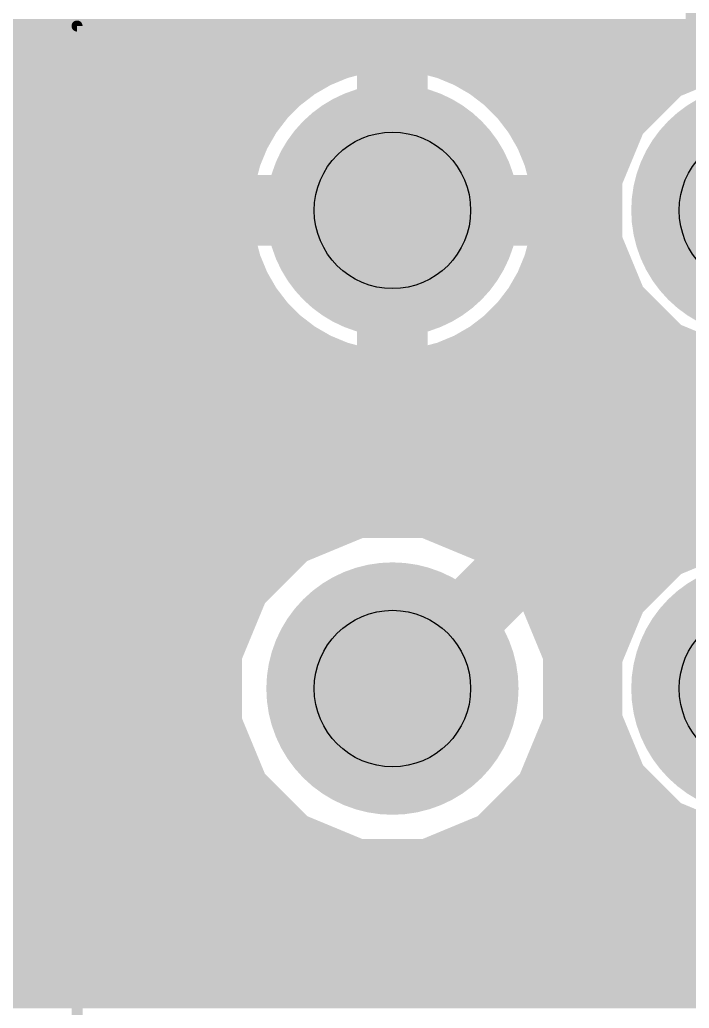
# Model space of a CAD drawing. Extents: x 0 to 10.8, y 0 to 6.1.
# Drawn here: x 0.9043 to 1.2077, y 0.4401 to 0.8877 of the extents above; entities that cross this region are included whole.
import ezdxf

# ---------------------------------------------------------------- set-up
doc = ezdxf.new("R2010")
doc.units = 0
for name, color, linetype in [('1', 22, 'CONTINUOUS'), ('116', 253, 'CONTINUOUS'), ('16', 175, 'CONTINUOUS'), ('17', 82, 'CONTINUOUS'), ('21', 253, 'CONTINUOUS'), ('29', 253, 'CONTINUOUS'), ('30', 253, 'CONTINUOUS'), ('44', 253, 'CONTINUOUS')]:
    doc.layers.add(name, color=color, linetype=linetype)

# ---------------------------------------------------------------- blocks, each defined once
blk = doc.blocks.new('ROUNDP')
at = {"const_width": 0.5}
blk.add_lwpolyline([(0, -0.25, 1), (0, 0.25, 1), (0, -0.25)], format="xyb", dxfattribs=at)

msp = doc.modelspace()

# ---------------------------------------------------------------- linework, layer by layer
at = {"layer": '1', "const_width": 0.016}
for points in [[(1.214, 0.916299), (1.214, 0.866043)], [(0.052358, 0.88), (1.214, 0.88)], [(1.059283, 0.871299), (1.050276, 0.868886)], [(1.065197, 0.872075), (1.059283, 0.871299)], [(1.065197, 0.809386), (1.065197, 0.872075)], [(1.081189, 0.872075), (1.081189, 0.809386)], [(1.087106, 0.871299), (1.081189, 0.872075)], [(1.096114, 0.868886), (1.087106, 0.871299)], [(1.041657, 0.865315), (1.033583, 0.860654)], [(1.050276, 0.868886), (1.041657, 0.865315)], [(1.104732, 0.865315), (1.096114, 0.868886)], [(1.112807, 0.860654), (1.104732, 0.865315)], [(1.214, 0.866043), (1.199378, 0.859988)], [(0.052358, 0.864), (1.039382, 0.864)], [(1.033583, 0.860654), (1.026181, 0.854976)], [(1.065197, 0.864), (1.081189, 0.864)], [(1.107012, 0.864), (1.209067, 0.864)], [(1.120209, 0.854976), (1.112807, 0.860654)], [(1.199378, 0.859988), (1.179929, 0.840539)], [(1.026181, 0.854976), (1.019587, 0.848382)], [(1.126803, 0.848382), (1.120209, 0.854976)], [(0.052354, 0.848), (1.019295, 0.848)], [(1.019587, 0.848382), (1.013909, 0.84098)], [(1.065197, 0.848), (1.081189, 0.848)], [(1.13248, 0.84098), (1.126803, 0.848382)], [(1.127098, 0.848), (1.18739, 0.848)], [(1.013909, 0.84098), (1.009248, 0.832906)], [(1.137142, 0.832906), (1.13248, 0.84098)], [(1.179929, 0.840539), (1.169402, 0.815122)], [(0.05235, 0.832), (1.008874, 0.832)], [(1.009248, 0.832906), (1.005677, 0.824287)], [(1.065197, 0.832), (1.081189, 0.832)], [(1.140713, 0.824287), (1.137142, 0.832906)], [(1.13752, 0.832), (1.176394, 0.832)], [(1.005677, 0.824287), (1.003264, 0.81528)], [(1.143126, 0.81528), (1.140713, 0.824287)], [(0.05235, 0.816), (1.003461, 0.816)], [(1.065197, 0.816), (1.081189, 0.816)], [(1.142933, 0.816), (1.169768, 0.816)], [(1.003264, 0.81528), (1.002484, 0.809362)], [(1.143902, 0.809362), (1.143126, 0.81528)], [(1.169402, 0.815122), (1.169402, 0.787614)], [(1.002484, 0.809362), (1.065177, 0.809362)], [(1.065177, 0.809362), (1.065177, 0.79337)], [(1.081189, 0.809386), (1.065197, 0.809386)], [(1.081213, 0.79337), (1.081213, 0.809362)], [(1.081213, 0.809362), (1.143902, 0.809362)], [(0.052346, 0.8), (1.065177, 0.8)], [(1.081213, 0.8), (1.169402, 0.8)], [(1.065177, 0.79337), (1.002484, 0.79337)], [(1.002484, 0.79337), (1.003264, 0.787457)], [(1.065197, 0.730657), (1.065197, 0.79335)], [(1.065197, 0.79335), (1.081189, 0.79335)], [(1.081189, 0.79335), (1.081189, 0.730657)], [(1.143902, 0.79337), (1.081213, 0.79337)], [(1.143126, 0.787457), (1.143902, 0.79337)], [(1.003264, 0.787457), (1.005677, 0.778449)], [(1.140713, 0.778449), (1.143126, 0.787457)], [(1.169402, 0.787614), (1.179929, 0.762197)], [(0.052343, 0.784), (1.004189, 0.784)], [(1.065197, 0.784), (1.081189, 0.784)], [(1.142197, 0.784), (1.170898, 0.784)], [(1.005677, 0.778449), (1.009248, 0.769831)], [(1.137142, 0.769831), (1.140713, 0.778449)], [(0.052343, 0.768), (1.010303, 0.768)], [(1.009248, 0.769831), (1.013909, 0.761756)], [(1.065197, 0.768), (1.081189, 0.768)], [(1.13248, 0.761756), (1.137142, 0.769831)], [(1.136083, 0.768), (1.177524, 0.768)], [(1.179929, 0.762197), (1.199378, 0.742748)], [(1.013909, 0.761756), (1.019587, 0.754354)], [(1.126803, 0.754354), (1.13248, 0.761756)], [(1.019587, 0.754354), (1.026181, 0.74776)], [(1.120209, 0.74776), (1.126803, 0.754354)], [(0.052339, 0.752), (1.021941, 0.752)], [(1.065197, 0.752), (1.081189, 0.752)], [(1.124449, 0.752), (1.190126, 0.752)], [(1.026181, 0.74776), (1.033583, 0.742083)], [(1.112807, 0.742083), (1.120209, 0.74776)], [(1.033583, 0.742083), (1.041657, 0.737421)], [(1.104732, 0.737421), (1.112807, 0.742083)], [(1.199378, 0.742748), (1.224795, 0.73222)], [(0.052335, 0.736), (1.045087, 0.736)], [(1.041657, 0.737421), (1.050276, 0.73385)], [(1.065197, 0.736), (1.081189, 0.736)], [(1.096114, 0.73385), (1.104732, 0.737421)], [(1.101299, 0.736), (1.215669, 0.736)], [(1.050276, 0.73385), (1.059283, 0.731437)], [(1.059283, 0.731437), (1.065197, 0.730657)], [(1.081189, 0.730657), (1.087106, 0.731437)], [(1.087106, 0.731437), (1.096114, 0.73385)], [(0.052331, 0.72), (1.309, 0.72)], [(0.052331, 0.704), (1.304307, 0.704)], [(0.052327, 0.688), (1.288307, 0.688)], [(0.052323, 0.672), (1.272307, 0.672)], [(1.058047, 0.66098), (1.030059, 0.64939)], [(1.088343, 0.66098), (1.058047, 0.66098)], [(1.116331, 0.64939), (1.088343, 0.66098)], [(0.052323, 0.656), (1.046024, 0.656)], [(1.10037, 0.656), (1.256307, 0.656)], [(1.224795, 0.65398), (1.199378, 0.643453)], [(1.030059, 0.64939), (1.008638, 0.627969)], [(1.137752, 0.627969), (1.116331, 0.64939)], [(1.199378, 0.643453), (1.179929, 0.624004)], [(0.052319, 0.64), (1.020669, 0.64)], [(1.12572, 0.64), (1.195925, 0.64)], [(1.008638, 0.627969), (0.997047, 0.59998)], [(1.149343, 0.59998), (1.137752, 0.627969)], [(0.052315, 0.624), (1.006996, 0.624)], [(1.139398, 0.624), (1.179929, 0.624)], [(1.179929, 0.624004), (1.169402, 0.598587)], [(0.052315, 0.608), (1.00037, 0.608)], [(1.146024, 0.608), (1.173303, 0.608)], [(0.997047, 0.59998), (0.997047, 0.569685)], [(1.149343, 0.569685), (1.149343, 0.59998)], [(1.169402, 0.598587), (1.169402, 0.571079)], [(0.052311, 0.592), (0.997047, 0.592)], [(1.149343, 0.592), (1.169402, 0.592)], [(0.052307, 0.576), (0.997047, 0.576)], [(1.149343, 0.576), (1.169402, 0.576)], [(0.997047, 0.569685), (1.008638, 0.541697)], [(1.137752, 0.541697), (1.149343, 0.569685)], [(1.169402, 0.571079), (1.179929, 0.545661)], [(0.052303, 0.56), (1.001055, 0.56)], [(1.145331, 0.56), (1.173988, 0.56)], [(0.052303, 0.544), (1.007681, 0.544)], [(1.138705, 0.544), (1.181591, 0.544)], [(1.179929, 0.545661), (1.199378, 0.526213)], [(1.008638, 0.541697), (1.030059, 0.520276)], [(1.116331, 0.520276), (1.137752, 0.541697)], [(0.052299, 0.528), (1.022335, 0.528)], [(1.124055, 0.528), (1.197591, 0.528)], [(1.199378, 0.526213), (1.224795, 0.515685)], [(1.030059, 0.520276), (1.058047, 0.508685)], [(1.088343, 0.508685), (1.116331, 0.520276)], [(0.052295, 0.512), (1.050039, 0.512)], [(1.096346, 0.512), (1.706878, 0.512)], [(1.058047, 0.508685), (1.088343, 0.508685)], [(0.052295, 0.496), (1.71352, 0.496)], [(0.052291, 0.48), (1.732685, 0.48)], [(0.052287, 0.464), (1.725965, 0.464)], [(0.052283, 0.448), (1.712039, 0.448)]]:
    msp.add_lwpolyline(points, dxfattribs=at)
at = {"layer": '1', "const_width": 0.008}
for points in [[(1.058763, 0.875265, 1), (1.059804, 0.867333)], [(1.060319, 0.867435, 1), (1.058248, 0.875163)], [(1.069197, 0.872075, 1), (1.061197, 0.872075)], [(1.065717, 0.868109, 1), (1.064677, 0.876041)], [(1.085189, 0.872075, 1), (1.077189, 0.872075)], [(1.081709, 0.876041, 1), (1.080669, 0.868109)], [(1.088141, 0.875163, 1), (1.086071, 0.867435)], [(1.086586, 0.867333, 1), (1.087626, 0.875265)], [(1.040126, 0.86901, 1), (1.043189, 0.86162)], [(1.043657, 0.861851, 1), (1.039658, 0.868779)], [(1.04924, 0.87275, 1), (1.051311, 0.865022)], [(1.051807, 0.86519, 1), (1.048744, 0.872581)], [(1.097645, 0.872581, 1), (1.094583, 0.86519)], [(1.095079, 0.865022, 1), (1.097149, 0.87275)], [(1.106732, 0.868779, 1), (1.102732, 0.861851)], [(1.103201, 0.86162, 1), (1.106263, 0.86901)], [(1.036017, 0.85748, 1), (1.031148, 0.863827)], [(1.039382, 0.86, 1), (1.039382, 0.868)], [(1.065197, 0.868, 1), (1.065197, 0.86)], [(1.081189, 0.86, 1), (1.081189, 0.868)], [(1.107012, 0.868, 1), (1.107012, 0.86)], [(1.115242, 0.863827, 1), (1.110373, 0.85748)], [(1.209067, 0.86, 1), (1.209067, 0.868)], [(1.21, 0.866043, 1), (1.218, 0.866043)], [(1.031583, 0.864118, 1), (1.035582, 0.857189)], [(1.110807, 0.857189, 1), (1.114807, 0.864118)], [(1.197848, 0.863684, 1), (1.200908, 0.856293)], [(1.202206, 0.85716, 1), (1.19655, 0.862817)], [(1.023747, 0.85815, 1), (1.028616, 0.851802)], [(1.02901, 0.852148, 1), (1.023353, 0.857805)], [(1.123037, 0.857805, 1), (1.11738, 0.852148)], [(1.117774, 0.851802, 1), (1.122643, 0.85815)], [(1.016758, 0.85121, 1), (1.022415, 0.845553)], [(1.02276, 0.845947, 1), (1.016413, 0.850816)], [(1.019295, 0.844, 1), (1.019295, 0.852)], [(1.065197, 0.852, 1), (1.065197, 0.844)], [(1.081189, 0.844, 1), (1.081189, 0.852)], [(1.129977, 0.850816, 1), (1.123629, 0.845947)], [(1.127098, 0.852, 1), (1.127098, 0.844)], [(1.123975, 0.845553, 1), (1.129632, 0.85121)], [(1.18739, 0.844, 1), (1.18739, 0.852)], [(1.010736, 0.843415, 1), (1.017083, 0.838546)], [(1.017374, 0.83898, 1), (1.010445, 0.84298)], [(1.135945, 0.84298, 1), (1.129016, 0.83898)], [(1.129306, 0.838546, 1), (1.135654, 0.843415)], [(1.177101, 0.843368, 1), (1.182758, 0.837711)], [(1.183625, 0.839009, 1), (1.176234, 0.84207)], [(1.005784, 0.834905, 1), (1.012712, 0.830906)], [(1.012943, 0.831374, 1), (1.005553, 0.834437)], [(1.008874, 0.828, 1), (1.008874, 0.836)], [(1.065197, 0.836, 1), (1.065197, 0.828)], [(1.081189, 0.828, 1), (1.081189, 0.836)], [(1.140837, 0.834437, 1), (1.133446, 0.831374)], [(1.13752, 0.836, 1), (1.13752, 0.828)], [(1.133678, 0.830906, 1), (1.140606, 0.834905)], [(1.176394, 0.828, 1), (1.176394, 0.836)], [(1.001982, 0.825819, 1), (1.009373, 0.822756)], [(1.009541, 0.823252, 1), (1.001813, 0.825323)], [(1.144576, 0.825323, 1), (1.136849, 0.823252)], [(1.137017, 0.822756, 1), (1.144408, 0.825819)], [(1.003461, 0.812, 1), (1.003461, 0.82)], [(1.065197, 0.82, 1), (1.065197, 0.812)], [(1.081189, 0.812, 1), (1.081189, 0.82)], [(1.142933, 0.82, 1), (1.142933, 0.812)], [(1.169768, 0.812, 1), (1.169768, 0.82)], [(0.9994, 0.816315, 1), (1.007128, 0.814244)], [(1.00723, 0.814757, 1), (0.999298, 0.815802)], [(1.147092, 0.815799, 1), (1.13916, 0.81476)], [(1.139262, 0.814244, 1), (1.14699, 0.816315)], [(1.165706, 0.816653, 1), (1.173097, 0.813591)], [(1.173402, 0.815122, 1), (1.165402, 0.815122)], [(1.002484, 0.813362, 1), (1.002484, 0.805362)], [(1.069177, 0.809362, 1), (1.061177, 0.809362)], [(1.065197, 0.813386, 1), (1.065197, 0.805386)], [(1.065177, 0.805362, 1), (1.065177, 0.813362)], [(1.085213, 0.809362, 1), (1.077213, 0.809362)], [(1.081213, 0.813362, 1), (1.081213, 0.805362)], [(1.081189, 0.805386, 1), (1.081189, 0.813386)], [(1.143902, 0.805362, 1), (1.143902, 0.813362)], [(0.998519, 0.809885, 1), (1.00645, 0.80884)], [(1.061197, 0.809386, 1), (1.069197, 0.809386)], [(1.077189, 0.809386, 1), (1.085189, 0.809386)], [(1.139935, 0.808842, 1), (1.147868, 0.809882)], [(1.065177, 0.796, 1), (1.065177, 0.804)], [(1.081213, 0.804, 1), (1.081213, 0.796)], [(1.169402, 0.796, 1), (1.169402, 0.804)], [(1.002484, 0.79737, 1), (1.002484, 0.78937)], [(1.00645, 0.793893, 1), (0.998519, 0.792847)], [(1.069197, 0.79335, 1), (1.061197, 0.79335)], [(1.065197, 0.79735, 1), (1.065197, 0.78935)], [(1.065177, 0.78937, 1), (1.065177, 0.79737)], [(1.085189, 0.79335, 1), (1.077189, 0.79335)], [(1.081213, 0.79737, 1), (1.081213, 0.78937)], [(1.081189, 0.78935, 1), (1.081189, 0.79735)], [(1.147868, 0.79285, 1), (1.139936, 0.79389)], [(1.143902, 0.78937, 1), (1.143902, 0.79737)], [(1.061177, 0.79337, 1), (1.069177, 0.79337)], [(1.077213, 0.79337, 1), (1.085213, 0.79337)], [(1.007128, 0.788492, 1), (0.9994, 0.786422)], [(1.14699, 0.786422, 1), (1.139262, 0.788492)], [(1.173097, 0.789145, 1), (1.165706, 0.786084)], [(0.999298, 0.786934, 1), (1.007229, 0.787979)], [(1.004189, 0.78, 1), (1.004189, 0.788)], [(1.065197, 0.788, 1), (1.065197, 0.78)], [(1.081189, 0.78, 1), (1.081189, 0.788)], [(1.142197, 0.788, 1), (1.142197, 0.78)], [(1.13916, 0.787977, 1), (1.147092, 0.786937)], [(1.165402, 0.787614, 1), (1.173402, 0.787614)], [(1.170898, 0.78, 1), (1.170898, 0.788)], [(1.009373, 0.77998, 1), (1.001982, 0.776918)], [(1.001813, 0.777414, 1), (1.009541, 0.779484)], [(1.136849, 0.779484, 1), (1.144576, 0.777414)], [(1.144408, 0.776918, 1), (1.137017, 0.77998)], [(1.012712, 0.771831, 1), (1.005784, 0.767831)], [(1.005553, 0.7683, 1), (1.012943, 0.771362)], [(1.010303, 0.764, 1), (1.010303, 0.772)], [(1.065197, 0.772, 1), (1.065197, 0.764)], [(1.081189, 0.764, 1), (1.081189, 0.772)], [(1.136083, 0.772, 1), (1.136083, 0.764)], [(1.133446, 0.771362, 1), (1.140837, 0.7683)], [(1.140606, 0.767831, 1), (1.133678, 0.771831)], [(1.177524, 0.764, 1), (1.177524, 0.772)], [(1.182758, 0.765025, 1), (1.177101, 0.759368)], [(1.017083, 0.76419, 1), (1.010736, 0.759321)], [(1.010445, 0.759756, 1), (1.017374, 0.763756)], [(1.129016, 0.763756, 1), (1.135945, 0.759756)], [(1.135654, 0.759321, 1), (1.129306, 0.76419)], [(1.176234, 0.760666, 1), (1.183625, 0.763728)], [(1.022415, 0.757183, 1), (1.016758, 0.751526)], [(1.129632, 0.751526, 1), (1.123975, 0.757183)], [(1.016413, 0.75192, 1), (1.02276, 0.756789)], [(1.021941, 0.748, 1), (1.021941, 0.756)], [(1.065197, 0.756, 1), (1.065197, 0.748)], [(1.081189, 0.748, 1), (1.081189, 0.756)], [(1.124449, 0.756, 1), (1.124449, 0.748)], [(1.123629, 0.756789, 1), (1.129977, 0.75192)], [(1.190126, 0.748, 1), (1.190126, 0.756)], [(1.028616, 0.750934, 1), (1.023747, 0.744586)], [(1.023353, 0.744931, 1), (1.02901, 0.750588)], [(1.11738, 0.750588, 1), (1.123037, 0.744931)], [(1.122643, 0.744586, 1), (1.117774, 0.750934)], [(1.035582, 0.745547, 1), (1.031583, 0.738618)], [(1.031148, 0.738909, 1), (1.036017, 0.745257)], [(1.110373, 0.745257, 1), (1.115242, 0.738909)], [(1.114807, 0.738618, 1), (1.110807, 0.745547)], [(1.200909, 0.746444, 1), (1.197847, 0.739052)], [(1.19655, 0.73992, 1), (1.202206, 0.745576)], [(1.043189, 0.741117, 1), (1.040126, 0.733726)], [(1.039658, 0.733957, 1), (1.043657, 0.740885)], [(1.045087, 0.732, 1), (1.045087, 0.74)], [(1.065197, 0.74, 1), (1.065197, 0.732)], [(1.081189, 0.732, 1), (1.081189, 0.74)], [(1.101299, 0.74, 1), (1.101299, 0.732)], [(1.102732, 0.740885, 1), (1.106732, 0.733957)], [(1.106263, 0.733726, 1), (1.103201, 0.741117)], [(1.051311, 0.737714, 1), (1.04924, 0.729987)], [(1.048744, 0.730155, 1), (1.051807, 0.737546)], [(1.059806, 0.735403, 1), (1.058761, 0.727471)], [(1.058248, 0.727573, 1), (1.060319, 0.735301)], [(1.064674, 0.726692, 1), (1.06572, 0.734623)], [(1.080667, 0.734623, 1), (1.081711, 0.726692)], [(1.086071, 0.735301, 1), (1.088141, 0.727573)], [(1.087629, 0.727471, 1), (1.086584, 0.735403)], [(1.094583, 0.737546, 1), (1.097645, 0.730155)], [(1.097149, 0.729987, 1), (1.095079, 0.737714)], [(1.061197, 0.730657, 1), (1.069197, 0.730657)], [(1.077189, 0.730657, 1), (1.085189, 0.730657)], [(1.058047, 0.66498, 1), (1.058047, 0.65698)], [(1.059578, 0.657285, 1), (1.056517, 0.664676)], [(1.089873, 0.664676, 1), (1.086812, 0.657285)], [(1.088343, 0.65698, 1), (1.088343, 0.66498)], [(1.046024, 0.652, 1), (1.046024, 0.66)], [(1.10037, 0.66, 1), (1.10037, 0.652)], [(1.028529, 0.653085, 1), (1.03159, 0.645694)], [(1.032887, 0.646561, 1), (1.027231, 0.652218)], [(1.119159, 0.652218, 1), (1.113502, 0.646561)], [(1.1148, 0.645694, 1), (1.117861, 0.653085)], [(1.197847, 0.647148, 1), (1.200909, 0.639757)], [(1.202206, 0.640624, 1), (1.19655, 0.646281)], [(1.020669, 0.636, 1), (1.020669, 0.644)], [(1.12572, 0.644, 1), (1.12572, 0.636)], [(1.195925, 0.636, 1), (1.195925, 0.644)], [(1.012333, 0.626438, 1), (1.004942, 0.629499)], [(1.141448, 0.629499, 1), (1.134056, 0.626438)], [(1.005809, 0.630797, 1), (1.011466, 0.62514)], [(1.006996, 0.62, 1), (1.006996, 0.628)], [(1.134924, 0.62514, 1), (1.14058, 0.630797)], [(1.139398, 0.628, 1), (1.139398, 0.62)], [(1.183625, 0.622473, 1), (1.176234, 0.625535)], [(1.179929, 0.62, 1), (1.179929, 0.628)], [(1.177101, 0.626832, 1), (1.182758, 0.621176)], [(1.00037, 0.604, 1), (1.00037, 0.612)], [(1.146024, 0.612, 1), (1.146024, 0.604)], [(1.173303, 0.604, 1), (1.173303, 0.612)], [(1.001047, 0.59998, 1), (0.993047, 0.59998)], [(0.993352, 0.601511, 1), (1.000743, 0.59845)], [(1.153343, 0.59998, 1), (1.145343, 0.59998)], [(1.145647, 0.59845, 1), (1.153038, 0.601511)], [(1.173402, 0.598587, 1), (1.165402, 0.598587)], [(0.997047, 0.588, 1), (0.997047, 0.596)], [(1.149343, 0.596, 1), (1.149343, 0.588)], [(1.165706, 0.600117, 1), (1.173097, 0.597056)], [(1.169402, 0.588, 1), (1.169402, 0.596)], [(0.997047, 0.572, 1), (0.997047, 0.58)], [(1.149343, 0.58, 1), (1.149343, 0.572)], [(1.169402, 0.572, 1), (1.169402, 0.58)], [(1.000743, 0.571215, 1), (0.993352, 0.568155)], [(1.153038, 0.568155, 1), (1.145647, 0.571215)], [(1.173097, 0.572609, 1), (1.165706, 0.569548)], [(0.993047, 0.569685, 1), (1.001047, 0.569685)], [(1.145343, 0.569685, 1), (1.153343, 0.569685)], [(1.165402, 0.571079, 1), (1.173402, 0.571079)], [(1.001055, 0.556, 1), (1.001055, 0.564)], [(1.145331, 0.564, 1), (1.145331, 0.556)], [(1.173988, 0.556, 1), (1.173988, 0.564)], [(1.007681, 0.54, 1), (1.007681, 0.548)], [(1.138705, 0.548, 1), (1.138705, 0.54)], [(1.182758, 0.54849, 1), (1.177101, 0.542833)], [(1.176234, 0.544131, 1), (1.183625, 0.547192)], [(1.181591, 0.54, 1), (1.181591, 0.548)], [(1.011466, 0.544525, 1), (1.005809, 0.538868)], [(1.004942, 0.540166, 1), (1.012333, 0.543227)], [(1.134056, 0.543227, 1), (1.141448, 0.540166)], [(1.14058, 0.538868, 1), (1.134924, 0.544525)], [(1.022335, 0.524, 1), (1.022335, 0.532)], [(1.124055, 0.532, 1), (1.124055, 0.524)], [(1.200909, 0.529908, 1), (1.197847, 0.522517)], [(1.19655, 0.523384, 1), (1.202206, 0.529041)], [(1.197591, 0.524, 1), (1.197591, 0.532)], [(1.03159, 0.523971, 1), (1.028529, 0.51658)], [(1.117861, 0.51658, 1), (1.1148, 0.523971)], [(1.027231, 0.517447, 1), (1.032887, 0.523104)], [(1.113502, 0.523104, 1), (1.119159, 0.517447)], [(1.050039, 0.508, 1), (1.050039, 0.516)], [(1.096346, 0.516, 1), (1.096346, 0.508)], [(1.058047, 0.512685, 1), (1.058047, 0.504685)], [(1.056517, 0.504989, 1), (1.059578, 0.512381)], [(1.086812, 0.512381, 1), (1.089873, 0.504989)], [(1.088343, 0.504685, 1), (1.088343, 0.512685)]]:
    msp.add_lwpolyline(points, format="xyb", dxfattribs=at)
at = {"layer": '116', "const_width": 0.031496}
for points in [[(1.073189, 0.779724, 1), (1.073189, 0.823031, 1), (1.073189, 0.779724)], [(1.238543, 0.779724, 1), (1.238543, 0.823031, 1), (1.238543, 0.779724)], [(1.073189, 0.563189, 1), (1.073189, 0.606496, 1), (1.073189, 0.563189)], [(1.238543, 0.563189, 1), (1.238543, 0.606496, 1), (1.238543, 0.563189)]]:
    msp.add_lwpolyline(points, format="xyb", dxfattribs=at)
at = {"layer": '16'}
for points, const_width in [([(0.052358, 0.88), (1.629846, 0.88)], 0.016), ([(1.059283, 0.871299), (1.050276, 0.868886)], 0.016), ([(1.065197, 0.872075), (1.059283, 0.871299)], 0.016), ([(1.065197, 0.809386), (1.065197, 0.872075)], 0.016), ([(1.081189, 0.872075), (1.081189, 0.809386)], 0.016), ([(1.087106, 0.871299), (1.081189, 0.872075)], 0.016), ([(1.096114, 0.868886), (1.087106, 0.871299)], 0.016), ([(1.224795, 0.870516), (1.199378, 0.859988)], 0.016), ([(1.041657, 0.865315), (1.033583, 0.860654)], 0.016), ([(1.050276, 0.868886), (1.041657, 0.865315)], 0.016), ([(1.104732, 0.865315), (1.096114, 0.868886)], 0.016), ([(1.112807, 0.860654), (1.104732, 0.865315)], 0.016), ([(0.052358, 0.864), (1.039382, 0.864)], 0.016), ([(1.033583, 0.860654), (1.026181, 0.854976)], 0.016), ([(1.065197, 0.864), (1.081189, 0.864)], 0.016), ([(1.107012, 0.864), (1.209067, 0.864)], 0.016), ([(1.120209, 0.854976), (1.112807, 0.860654)], 0.016), ([(1.199378, 0.859988), (1.179929, 0.840539)], 0.016), ([(1.026181, 0.854976), (1.019587, 0.848382)], 0.016), ([(1.126803, 0.848382), (1.120209, 0.854976)], 0.016), ([(0.052354, 0.848), (1.019295, 0.848)], 0.016), ([(1.019587, 0.848382), (1.013909, 0.84098)], 0.016), ([(1.065197, 0.848), (1.081189, 0.848)], 0.016), ([(1.13248, 0.84098), (1.126803, 0.848382)], 0.016), ([(1.127098, 0.848), (1.18739, 0.848)], 0.016), ([(1.013909, 0.84098), (1.009248, 0.832906)], 0.016), ([(1.137142, 0.832906), (1.13248, 0.84098)], 0.016), ([(1.179929, 0.840539), (1.169402, 0.815122)], 0.016), ([(0.05235, 0.832), (1.008874, 0.832)], 0.016), ([(1.009248, 0.832906), (1.005677, 0.824287)], 0.016), ([(1.065197, 0.832), (1.081189, 0.832)], 0.016), ([(1.140713, 0.824287), (1.137142, 0.832906)], 0.016), ([(1.13752, 0.832), (1.176394, 0.832)], 0.016), ([(1.005677, 0.824287), (1.003264, 0.81528)], 0.016), ([(1.143126, 0.81528), (1.140713, 0.824287)], 0.016), ([(0.05235, 0.816), (1.003461, 0.816)], 0.016), ([(1.065197, 0.816), (1.081189, 0.816)], 0.016), ([(1.142933, 0.816), (1.169768, 0.816)], 0.016), ([(1.003264, 0.81528), (1.002484, 0.809362)], 0.016), ([(1.143902, 0.809362), (1.143126, 0.81528)], 0.016), ([(1.169402, 0.815122), (1.169402, 0.787614)], 0.016), ([(1.002484, 0.809362), (1.065177, 0.809362)], 0.016), ([(1.065177, 0.809362), (1.065177, 0.79337)], 0.016), ([(1.081189, 0.809386), (1.065197, 0.809386)], 0.016), ([(1.081213, 0.79337), (1.081213, 0.809362)], 0.016), ([(1.081213, 0.809362), (1.143902, 0.809362)], 0.016), ([(0.052346, 0.8), (1.065177, 0.8)], 0.016), ([(1.081213, 0.8), (1.169402, 0.8)], 0.016), ([(1.065177, 0.79337), (1.002484, 0.79337)], 0.016), ([(1.002484, 0.79337), (1.003264, 0.787457)], 0.016), ([(1.065197, 0.730657), (1.065197, 0.79335)], 0.016), ([(1.065197, 0.79335), (1.081189, 0.79335)], 0.016), ([(1.081189, 0.79335), (1.081189, 0.730657)], 0.016), ([(1.143902, 0.79337), (1.081213, 0.79337)], 0.016), ([(1.143126, 0.787457), (1.143902, 0.79337)], 0.016), ([(1.003264, 0.787457), (1.005677, 0.778449)], 0.016), ([(1.140713, 0.778449), (1.143126, 0.787457)], 0.016), ([(1.169402, 0.787614), (1.179929, 0.762197)], 0.016), ([(0.052343, 0.784), (1.004189, 0.784)], 0.016), ([(1.065197, 0.784), (1.081189, 0.784)], 0.016), ([(1.142197, 0.784), (1.170898, 0.784)], 0.016), ([(1.005677, 0.778449), (1.009248, 0.769831)], 0.016), ([(1.137142, 0.769831), (1.140713, 0.778449)], 0.016), ([(0.052343, 0.768), (1.010303, 0.768)], 0.016), ([(1.009248, 0.769831), (1.013909, 0.761756)], 0.016), ([(1.065197, 0.768), (1.081189, 0.768)], 0.016), ([(1.13248, 0.761756), (1.137142, 0.769831)], 0.016), ([(1.136083, 0.768), (1.177524, 0.768)], 0.016), ([(1.179929, 0.762197), (1.199378, 0.742748)], 0.016), ([(1.013909, 0.761756), (1.019587, 0.754354)], 0.016), ([(1.126803, 0.754354), (1.13248, 0.761756)], 0.016), ([(1.019587, 0.754354), (1.026181, 0.74776)], 0.016), ([(1.120209, 0.74776), (1.126803, 0.754354)], 0.016), ([(0.052339, 0.752), (1.021941, 0.752)], 0.016), ([(1.065197, 0.752), (1.081189, 0.752)], 0.016), ([(1.124449, 0.752), (1.190126, 0.752)], 0.016), ([(1.026181, 0.74776), (1.033583, 0.742083)], 0.016), ([(1.112807, 0.742083), (1.120209, 0.74776)], 0.016), ([(1.033583, 0.742083), (1.041657, 0.737421)], 0.016), ([(1.104732, 0.737421), (1.112807, 0.742083)], 0.016), ([(1.199378, 0.742748), (1.220516, 0.733996)], 0.016), ([(0.052335, 0.736), (1.045087, 0.736)], 0.016), ([(1.041657, 0.737421), (1.050276, 0.73385)], 0.016), ([(1.065197, 0.736), (1.081189, 0.736)], 0.016), ([(1.096114, 0.73385), (1.104732, 0.737421)], 0.016), ([(1.101299, 0.736), (1.215673, 0.736)], 0.016), ([(1.050276, 0.73385), (1.059283, 0.731437)], 0.016), ([(1.059283, 0.731437), (1.065197, 0.730657)], 0.016), ([(1.081189, 0.730657), (1.087106, 0.731437)], 0.016), ([(1.087106, 0.731437), (1.096114, 0.73385)], 0.016), ([(1.17724, 0.733996), (1.162906, 0.728059)], 0.016), ([(1.220516, 0.733996), (1.17724, 0.733996)], 0.016), ([(1.162906, 0.728059), (1.151937, 0.717091)], 0.016), ([(0.052331, 0.72), (1.154846, 0.72)], 0.016), ([(1.151937, 0.717091), (1.093634, 0.658787)], 0.016), ([(0.052331, 0.704), (1.138846, 0.704)], 0.016), ([(1.075, 0.585), (1.185, 0.695)], 0.032), ([(1.185, 0.695), (1.5, 0.695)], 0.032), ([(0.052327, 0.688), (1.122846, 0.688)], 0.016), ([(0.052323, 0.672), (1.106846, 0.672)], 0.016), ([(1.058047, 0.66098), (1.030059, 0.64939)], 0.016), ([(1.088343, 0.66098), (1.058047, 0.66098)], 0.016), ([(1.093634, 0.658787), (1.088343, 0.66098)], 0.016), ([(0.052323, 0.656), (1.046024, 0.656)], 0.016), ([(1.148106, 0.602957), (1.201154, 0.656)], 0.016), ([(1.201154, 0.656), (1.49224, 0.656)], 0.016), ([(1.224795, 0.65398), (1.199378, 0.643453)], 0.016), ([(1.030059, 0.64939), (1.008638, 0.627969)], 0.016), ([(1.199378, 0.643453), (1.179929, 0.624004)], 0.016), ([(0.052319, 0.64), (1.020669, 0.64)], 0.016), ([(1.18515, 0.64), (1.195925, 0.64)], 0.016), ([(1.008638, 0.627969), (0.997047, 0.59998)], 0.016), ([(0.052315, 0.624), (1.006996, 0.624)], 0.016), ([(1.16915, 0.624), (1.179929, 0.624)], 0.016), ([(1.179929, 0.624004), (1.169402, 0.598587)], 0.016), ([(0.052315, 0.608), (1.00037, 0.608)], 0.016), ([(1.15315, 0.608), (1.173303, 0.608)], 0.016), ([(1.149343, 0.59998), (1.148106, 0.602957)], 0.016), ([(0.997047, 0.59998), (0.997047, 0.569685)], 0.016), ([(1.149343, 0.569685), (1.149343, 0.59998)], 0.016), ([(1.169402, 0.598587), (1.169402, 0.571079)], 0.016), ([(0.052311, 0.592), (0.997047, 0.592)], 0.016), ([(1.073197, 0.584835), (1.075, 0.585)], 0.032), ([(1.149343, 0.592), (1.169402, 0.592)], 0.016), ([(0.052307, 0.576), (0.997047, 0.576)], 0.016), ([(1.149343, 0.576), (1.169402, 0.576)], 0.016), ([(0.997047, 0.569685), (1.008638, 0.541697)], 0.016), ([(1.137752, 0.541697), (1.149343, 0.569685)], 0.016), ([(1.169402, 0.571079), (1.179929, 0.545661)], 0.016), ([(0.052303, 0.56), (1.001055, 0.56)], 0.016), ([(1.145331, 0.56), (1.173988, 0.56)], 0.016), ([(0.052303, 0.544), (1.007681, 0.544)], 0.016), ([(1.138705, 0.544), (1.181591, 0.544)], 0.016), ([(1.179929, 0.545661), (1.199378, 0.526213)], 0.016), ([(1.008638, 0.541697), (1.030059, 0.520276)], 0.016), ([(1.116331, 0.520276), (1.137752, 0.541697)], 0.016), ([(0.052299, 0.528), (1.022335, 0.528)], 0.016), ([(1.124055, 0.528), (1.197591, 0.528)], 0.016), ([(1.199378, 0.526213), (1.224795, 0.515685)], 0.016), ([(1.030059, 0.520276), (1.058047, 0.508685)], 0.016), ([(1.088343, 0.508685), (1.116331, 0.520276)], 0.016), ([(0.052295, 0.512), (1.050039, 0.512)], 0.016), ([(1.096346, 0.512), (1.706878, 0.512)], 0.016), ([(1.058047, 0.508685), (1.088343, 0.508685)], 0.016), ([(0.052295, 0.496), (1.71352, 0.496)], 0.016), ([(0.052291, 0.48), (1.732685, 0.48)], 0.016), ([(0.052287, 0.464), (1.725965, 0.464)], 0.016), ([(0.052283, 0.448), (1.712039, 0.448)], 0.016)]:
    msp.add_lwpolyline(points, dxfattribs=dict(at, const_width=const_width))
for points, const_width in [([(1.058763, 0.875265, 1), (1.059804, 0.867333)], 0.008), ([(1.060319, 0.867435, 1), (1.058248, 0.875163)], 0.008), ([(1.069197, 0.872075, 1), (1.061197, 0.872075)], 0.008), ([(1.065717, 0.868109, 1), (1.064677, 0.876041)], 0.008), ([(1.085189, 0.872075, 1), (1.077189, 0.872075)], 0.008), ([(1.081709, 0.876041, 1), (1.080669, 0.868109)], 0.008), ([(1.088141, 0.875163, 1), (1.086071, 0.867435)], 0.008), ([(1.086586, 0.867333, 1), (1.087626, 0.875265)], 0.008), ([(1.040126, 0.86901, 1), (1.043189, 0.86162)], 0.008), ([(1.043657, 0.861851, 1), (1.039658, 0.868779)], 0.008), ([(1.04924, 0.87275, 1), (1.051311, 0.865022)], 0.008), ([(1.051807, 0.86519, 1), (1.048744, 0.872581)], 0.008), ([(1.097645, 0.872581, 1), (1.094583, 0.86519)], 0.008), ([(1.095079, 0.865022, 1), (1.097149, 0.87275)], 0.008), ([(1.106732, 0.868779, 1), (1.102732, 0.861851)], 0.008), ([(1.103201, 0.86162, 1), (1.106263, 0.86901)], 0.008), ([(1.036017, 0.85748, 1), (1.031148, 0.863827)], 0.008), ([(1.039382, 0.86, 1), (1.039382, 0.868)], 0.008), ([(1.065197, 0.868, 1), (1.065197, 0.86)], 0.008), ([(1.081189, 0.86, 1), (1.081189, 0.868)], 0.008), ([(1.107012, 0.868, 1), (1.107012, 0.86)], 0.008), ([(1.115242, 0.863827, 1), (1.110373, 0.85748)], 0.008), ([(1.209067, 0.86, 1), (1.209067, 0.868)], 0.008), ([(1.031583, 0.864118, 1), (1.035582, 0.857189)], 0.008), ([(1.110807, 0.857189, 1), (1.114807, 0.864118)], 0.008), ([(1.197847, 0.863684, 1), (1.200909, 0.856293)], 0.008), ([(1.202206, 0.85716, 1), (1.19655, 0.862817)], 0.008), ([(1.023747, 0.85815, 1), (1.028616, 0.851802)], 0.008), ([(1.02901, 0.852148, 1), (1.023353, 0.857805)], 0.008), ([(1.123037, 0.857805, 1), (1.11738, 0.852148)], 0.008), ([(1.117774, 0.851802, 1), (1.122643, 0.85815)], 0.008), ([(1.016758, 0.85121, 1), (1.022415, 0.845553)], 0.008), ([(1.02276, 0.845947, 1), (1.016413, 0.850816)], 0.008), ([(1.019295, 0.844, 1), (1.019295, 0.852)], 0.008), ([(1.065197, 0.852, 1), (1.065197, 0.844)], 0.008), ([(1.081189, 0.844, 1), (1.081189, 0.852)], 0.008), ([(1.129977, 0.850816, 1), (1.123629, 0.845947)], 0.008), ([(1.127098, 0.852, 1), (1.127098, 0.844)], 0.008), ([(1.123975, 0.845553, 1), (1.129632, 0.85121)], 0.008), ([(1.18739, 0.844, 1), (1.18739, 0.852)], 0.008), ([(1.010736, 0.843415, 1), (1.017083, 0.838546)], 0.008), ([(1.017374, 0.83898, 1), (1.010445, 0.84298)], 0.008), ([(1.135945, 0.84298, 1), (1.129016, 0.83898)], 0.008), ([(1.129306, 0.838546, 1), (1.135654, 0.843415)], 0.008), ([(1.177101, 0.843368, 1), (1.182758, 0.837711)], 0.008), ([(1.183625, 0.839009, 1), (1.176234, 0.84207)], 0.008), ([(1.005784, 0.834905, 1), (1.012712, 0.830906)], 0.008), ([(1.012943, 0.831374, 1), (1.005553, 0.834437)], 0.008), ([(1.008874, 0.828, 1), (1.008874, 0.836)], 0.008), ([(1.065197, 0.836, 1), (1.065197, 0.828)], 0.008), ([(1.081189, 0.828, 1), (1.081189, 0.836)], 0.008), ([(1.140837, 0.834437, 1), (1.133446, 0.831374)], 0.008), ([(1.13752, 0.836, 1), (1.13752, 0.828)], 0.008), ([(1.133678, 0.830906, 1), (1.140606, 0.834905)], 0.008), ([(1.176394, 0.828, 1), (1.176394, 0.836)], 0.008), ([(1.001982, 0.825819, 1), (1.009373, 0.822756)], 0.008), ([(1.009541, 0.823252, 1), (1.001813, 0.825323)], 0.008), ([(1.144576, 0.825323, 1), (1.136849, 0.823252)], 0.008), ([(1.137017, 0.822756, 1), (1.144408, 0.825819)], 0.008), ([(1.003461, 0.812, 1), (1.003461, 0.82)], 0.008), ([(1.065197, 0.82, 1), (1.065197, 0.812)], 0.008), ([(1.081189, 0.812, 1), (1.081189, 0.82)], 0.008), ([(1.142933, 0.82, 1), (1.142933, 0.812)], 0.008), ([(1.169768, 0.812, 1), (1.169768, 0.82)], 0.008), ([(0.9994, 0.816315, 1), (1.007128, 0.814244)], 0.008), ([(1.00723, 0.814757, 1), (0.999298, 0.815802)], 0.008), ([(1.147092, 0.815799, 1), (1.13916, 0.81476)], 0.008), ([(1.139262, 0.814244, 1), (1.14699, 0.816315)], 0.008), ([(1.165706, 0.816653, 1), (1.173097, 0.813591)], 0.008), ([(1.173402, 0.815122, 1), (1.165402, 0.815122)], 0.008), ([(1.002484, 0.813362, 1), (1.002484, 0.805362)], 0.008), ([(1.069177, 0.809362, 1), (1.061177, 0.809362)], 0.008), ([(1.065197, 0.813386, 1), (1.065197, 0.805386)], 0.008), ([(1.065177, 0.805362, 1), (1.065177, 0.813362)], 0.008), ([(1.085213, 0.809362, 1), (1.077213, 0.809362)], 0.008), ([(1.081213, 0.813362, 1), (1.081213, 0.805362)], 0.008), ([(1.081189, 0.805386, 1), (1.081189, 0.813386)], 0.008), ([(1.143902, 0.805362, 1), (1.143902, 0.813362)], 0.008), ([(0.998519, 0.809885, 1), (1.00645, 0.80884)], 0.008), ([(1.061197, 0.809386, 1), (1.069197, 0.809386)], 0.008), ([(1.077189, 0.809386, 1), (1.085189, 0.809386)], 0.008), ([(1.139935, 0.808842, 1), (1.147868, 0.809882)], 0.008), ([(1.065177, 0.796, 1), (1.065177, 0.804)], 0.008), ([(1.081213, 0.804, 1), (1.081213, 0.796)], 0.008), ([(1.169402, 0.796, 1), (1.169402, 0.804)], 0.008), ([(1.002484, 0.79737, 1), (1.002484, 0.78937)], 0.008), ([(1.00645, 0.793893, 1), (0.998519, 0.792847)], 0.008), ([(1.069197, 0.79335, 1), (1.061197, 0.79335)], 0.008), ([(1.065197, 0.79735, 1), (1.065197, 0.78935)], 0.008), ([(1.065177, 0.78937, 1), (1.065177, 0.79737)], 0.008), ([(1.085189, 0.79335, 1), (1.077189, 0.79335)], 0.008), ([(1.081213, 0.79737, 1), (1.081213, 0.78937)], 0.008), ([(1.081189, 0.78935, 1), (1.081189, 0.79735)], 0.008), ([(1.147868, 0.79285, 1), (1.139936, 0.79389)], 0.008), ([(1.143902, 0.78937, 1), (1.143902, 0.79737)], 0.008), ([(1.061177, 0.79337, 1), (1.069177, 0.79337)], 0.008), ([(1.077213, 0.79337, 1), (1.085213, 0.79337)], 0.008), ([(1.007128, 0.788492, 1), (0.9994, 0.786422)], 0.008), ([(1.14699, 0.786422, 1), (1.139262, 0.788492)], 0.008), ([(1.173097, 0.789145, 1), (1.165706, 0.786084)], 0.008), ([(0.999298, 0.786934, 1), (1.007229, 0.787979)], 0.008), ([(1.004189, 0.78, 1), (1.004189, 0.788)], 0.008), ([(1.065197, 0.788, 1), (1.065197, 0.78)], 0.008), ([(1.081189, 0.78, 1), (1.081189, 0.788)], 0.008), ([(1.142197, 0.788, 1), (1.142197, 0.78)], 0.008), ([(1.13916, 0.787977, 1), (1.147092, 0.786937)], 0.008), ([(1.165402, 0.787614, 1), (1.173402, 0.787614)], 0.008), ([(1.170898, 0.78, 1), (1.170898, 0.788)], 0.008), ([(1.009373, 0.77998, 1), (1.001982, 0.776918)], 0.008), ([(1.001813, 0.777414, 1), (1.009541, 0.779484)], 0.008), ([(1.136849, 0.779484, 1), (1.144576, 0.777414)], 0.008), ([(1.144408, 0.776918, 1), (1.137017, 0.77998)], 0.008), ([(1.012712, 0.771831, 1), (1.005784, 0.767831)], 0.008), ([(1.005553, 0.7683, 1), (1.012943, 0.771362)], 0.008), ([(1.010303, 0.764, 1), (1.010303, 0.772)], 0.008), ([(1.065197, 0.772, 1), (1.065197, 0.764)], 0.008), ([(1.081189, 0.764, 1), (1.081189, 0.772)], 0.008), ([(1.136083, 0.772, 1), (1.136083, 0.764)], 0.008), ([(1.133446, 0.771362, 1), (1.140837, 0.7683)], 0.008), ([(1.140606, 0.767831, 1), (1.133678, 0.771831)], 0.008), ([(1.177524, 0.764, 1), (1.177524, 0.772)], 0.008), ([(1.182758, 0.765025, 1), (1.177101, 0.759368)], 0.008), ([(1.017083, 0.76419, 1), (1.010736, 0.759321)], 0.008), ([(1.010445, 0.759756, 1), (1.017374, 0.763756)], 0.008), ([(1.129016, 0.763756, 1), (1.135945, 0.759756)], 0.008), ([(1.135654, 0.759321, 1), (1.129306, 0.76419)], 0.008), ([(1.176234, 0.760666, 1), (1.183625, 0.763728)], 0.008), ([(1.022415, 0.757183, 1), (1.016758, 0.751526)], 0.008), ([(1.129632, 0.751526, 1), (1.123975, 0.757183)], 0.008), ([(1.016413, 0.75192, 1), (1.02276, 0.756789)], 0.008), ([(1.021941, 0.748, 1), (1.021941, 0.756)], 0.008), ([(1.065197, 0.756, 1), (1.065197, 0.748)], 0.008), ([(1.081189, 0.748, 1), (1.081189, 0.756)], 0.008), ([(1.124449, 0.756, 1), (1.124449, 0.748)], 0.008), ([(1.123629, 0.756789, 1), (1.129977, 0.75192)], 0.008), ([(1.190126, 0.748, 1), (1.190126, 0.756)], 0.008), ([(1.028616, 0.750934, 1), (1.023747, 0.744586)], 0.008), ([(1.023353, 0.744931, 1), (1.02901, 0.750588)], 0.008), ([(1.11738, 0.750588, 1), (1.123037, 0.744931)], 0.008), ([(1.122643, 0.744586, 1), (1.117774, 0.750934)], 0.008), ([(1.035582, 0.745547, 1), (1.031583, 0.738618)], 0.008), ([(1.031148, 0.738909, 1), (1.036017, 0.745257)], 0.008), ([(1.110373, 0.745257, 1), (1.115242, 0.738909)], 0.008), ([(1.114807, 0.738618, 1), (1.110807, 0.745547)], 0.008), ([(1.200908, 0.746444, 1), (1.197848, 0.739052)], 0.008), ([(1.19655, 0.73992, 1), (1.202206, 0.745576)], 0.008), ([(1.043189, 0.741117, 1), (1.040126, 0.733726)], 0.008), ([(1.039658, 0.733957, 1), (1.043657, 0.740885)], 0.008), ([(1.045087, 0.732, 1), (1.045087, 0.74)], 0.008), ([(1.065197, 0.74, 1), (1.065197, 0.732)], 0.008), ([(1.081189, 0.732, 1), (1.081189, 0.74)], 0.008), ([(1.101299, 0.74, 1), (1.101299, 0.732)], 0.008), ([(1.102732, 0.740885, 1), (1.106732, 0.733957)], 0.008), ([(1.106263, 0.733726, 1), (1.103201, 0.741117)], 0.008), ([(1.051311, 0.737714, 1), (1.04924, 0.729987)], 0.008), ([(1.048744, 0.730155, 1), (1.051807, 0.737546)], 0.008), ([(1.059806, 0.735403, 1), (1.058761, 0.727471)], 0.008), ([(1.058248, 0.727573, 1), (1.060319, 0.735301)], 0.008), ([(1.064674, 0.726692, 1), (1.06572, 0.734623)], 0.008), ([(1.080667, 0.734623, 1), (1.081711, 0.726692)], 0.008), ([(1.086071, 0.735301, 1), (1.088141, 0.727573)], 0.008), ([(1.087629, 0.727471, 1), (1.086584, 0.735403)], 0.008), ([(1.094583, 0.737546, 1), (1.097645, 0.730155)], 0.008), ([(1.097149, 0.729987, 1), (1.095079, 0.737714)], 0.008), ([(1.17724, 0.737996, 1), (1.17724, 0.729996)], 0.008), ([(1.178771, 0.7303, 1), (1.17571, 0.737692)], 0.008), ([(1.061197, 0.730657, 1), (1.069197, 0.730657)], 0.008), ([(1.077189, 0.730657, 1), (1.085189, 0.730657)], 0.008), ([(1.161375, 0.731755, 1), (1.164436, 0.724363)], 0.008), ([(1.165734, 0.725231, 1), (1.160077, 0.730887)], 0.008), ([(1.154765, 0.714262, 1), (1.149109, 0.719919)], 0.008), ([(1.154846, 0.716, 1), (1.154846, 0.724)], 0.008), ([(1.149109, 0.719919, 1), (1.154765, 0.714262)], 0.008), ([(1.138846, 0.7, 1), (1.138846, 0.708)], 0.008), ([(1.185, 0.703, 1), (1.185, 0.687)], 0.016), ([(1.190657, 0.689343, 1), (1.179343, 0.700657)], 0.016), ([(1.122846, 0.684, 1), (1.122846, 0.692)], 0.008), ([(1.106846, 0.668, 1), (1.106846, 0.676)], 0.008), ([(1.058047, 0.66498, 1), (1.058047, 0.65698)], 0.008), ([(1.059578, 0.657285, 1), (1.056517, 0.664676)], 0.008), ([(1.089874, 0.664676, 1), (1.086811, 0.657285)], 0.008), ([(1.088343, 0.65698, 1), (1.088343, 0.66498)], 0.008), ([(1.046024, 0.652, 1), (1.046024, 0.66)], 0.008), ([(1.090805, 0.661616, 1), (1.096462, 0.655959)], 0.008), ([(1.092102, 0.655092, 1), (1.095165, 0.662483)], 0.008), ([(1.201154, 0.66, 1), (1.201154, 0.652)], 0.008), ([(1.203982, 0.653171, 1), (1.198325, 0.658829)], 0.008), ([(1.028529, 0.653085, 1), (1.03159, 0.645694)], 0.008), ([(1.032887, 0.646561, 1), (1.027231, 0.652218)], 0.008), ([(1.197847, 0.647148, 1), (1.200909, 0.639757)], 0.008), ([(1.202206, 0.640624, 1), (1.19655, 0.646281)], 0.008), ([(1.020669, 0.636, 1), (1.020669, 0.644)], 0.008), ([(1.18515, 0.644, 1), (1.18515, 0.636)], 0.008), ([(1.195925, 0.636, 1), (1.195925, 0.644)], 0.008), ([(1.012333, 0.626438, 1), (1.004942, 0.629499)], 0.008), ([(1.005809, 0.630797, 1), (1.011466, 0.62514)], 0.008), ([(1.006996, 0.62, 1), (1.006996, 0.628)], 0.008), ([(1.16915, 0.628, 1), (1.16915, 0.62)], 0.008), ([(1.183625, 0.622473, 1), (1.176234, 0.625535)], 0.008), ([(1.179929, 0.62, 1), (1.179929, 0.628)], 0.008), ([(1.177101, 0.626832, 1), (1.182758, 0.621176)], 0.008), ([(1.00037, 0.604, 1), (1.00037, 0.612)], 0.008), ([(1.15315, 0.612, 1), (1.15315, 0.604)], 0.008), ([(1.173303, 0.604, 1), (1.173303, 0.612)], 0.008), ([(1.1518, 0.604491, 1), (1.144412, 0.601422)], 0.008), ([(1.145278, 0.605785, 1), (1.150935, 0.600128)], 0.008), ([(1.001047, 0.59998, 1), (0.993047, 0.59998)], 0.008), ([(0.993352, 0.601511, 1), (1.000743, 0.59845)], 0.008), ([(1.153343, 0.59998, 1), (1.145343, 0.59998)], 0.008), ([(1.145648, 0.598446, 1), (1.153037, 0.601515)], 0.008), ([(1.173402, 0.598587, 1), (1.165402, 0.598587)], 0.008), ([(0.997047, 0.588, 1), (0.997047, 0.596)], 0.008), ([(1.072466, 0.592801, 1), (1.073927, 0.576868)], 0.016), ([(1.075731, 0.577033, 1), (1.074269, 0.592967)], 0.016), ([(1.149343, 0.596, 1), (1.149343, 0.588)], 0.008), ([(1.165706, 0.600117, 1), (1.173097, 0.597056)], 0.008), ([(1.169402, 0.588, 1), (1.169402, 0.596)], 0.008), ([(1.069343, 0.590657, 1), (1.080657, 0.579343)], 0.016), ([(0.997047, 0.572, 1), (0.997047, 0.58)], 0.008), ([(1.149343, 0.58, 1), (1.149343, 0.572)], 0.008), ([(1.169402, 0.572, 1), (1.169402, 0.58)], 0.008), ([(1.000743, 0.571215, 1), (0.993352, 0.568155)], 0.008), ([(1.153038, 0.568155, 1), (1.145647, 0.571215)], 0.008), ([(1.173097, 0.572609, 1), (1.165706, 0.569548)], 0.008), ([(0.993047, 0.569685, 1), (1.001047, 0.569685)], 0.008), ([(1.145343, 0.569685, 1), (1.153343, 0.569685)], 0.008), ([(1.165402, 0.571079, 1), (1.173402, 0.571079)], 0.008), ([(1.001055, 0.556, 1), (1.001055, 0.564)], 0.008), ([(1.145331, 0.564, 1), (1.145331, 0.556)], 0.008), ([(1.173988, 0.556, 1), (1.173988, 0.564)], 0.008), ([(1.007681, 0.54, 1), (1.007681, 0.548)], 0.008), ([(1.138705, 0.548, 1), (1.138705, 0.54)], 0.008), ([(1.182758, 0.54849, 1), (1.177101, 0.542833)], 0.008), ([(1.176234, 0.544131, 1), (1.183625, 0.547192)], 0.008), ([(1.181591, 0.54, 1), (1.181591, 0.548)], 0.008), ([(1.011466, 0.544525, 1), (1.005809, 0.538868)], 0.008), ([(1.004942, 0.540166, 1), (1.012333, 0.543227)], 0.008), ([(1.134056, 0.543227, 1), (1.141448, 0.540166)], 0.008), ([(1.14058, 0.538868, 1), (1.134924, 0.544525)], 0.008), ([(1.022335, 0.524, 1), (1.022335, 0.532)], 0.008), ([(1.124055, 0.532, 1), (1.124055, 0.524)], 0.008), ([(1.200909, 0.529908, 1), (1.197847, 0.522517)], 0.008), ([(1.19655, 0.523384, 1), (1.202206, 0.529041)], 0.008), ([(1.197591, 0.524, 1), (1.197591, 0.532)], 0.008), ([(1.03159, 0.523971, 1), (1.028529, 0.51658)], 0.008), ([(1.117861, 0.51658, 1), (1.1148, 0.523971)], 0.008), ([(1.027231, 0.517447, 1), (1.032887, 0.523104)], 0.008), ([(1.113502, 0.523104, 1), (1.119159, 0.517447)], 0.008), ([(1.050039, 0.508, 1), (1.050039, 0.516)], 0.008), ([(1.096346, 0.516, 1), (1.096346, 0.508)], 0.008), ([(1.058047, 0.512685, 1), (1.058047, 0.504685)], 0.008), ([(1.056517, 0.504989, 1), (1.059578, 0.512381)], 0.008), ([(1.086812, 0.512381, 1), (1.089873, 0.504989)], 0.008), ([(1.088343, 0.504685, 1), (1.088343, 0.512685)], 0.008)]:
    msp.add_lwpolyline(points, format="xyb", dxfattribs=dict(at, const_width=const_width))
at = {"layer": '21', "const_width": 0.005}
for points in [[(0.930283, 0.884835), (1.386976, 0.884835)], [(0.930283, 0.037591), (0.930283, 0.884835)]]:
    msp.add_lwpolyline(points, dxfattribs=at)
at = {"layer": '21', "const_width": 0.0025}
for points in [[(0.930283, 0.886085, 1), (0.930283, 0.883585)], [(0.931533, 0.884835, 1), (0.929033, 0.884835)]]:
    msp.add_lwpolyline(points, format="xyb", dxfattribs=at)
at = {"layer": '44'}
for centre in [(1.073197, 0.80137), (1.238551, 0.80137), (1.073197, 0.584835), (1.238551, 0.584835)]:
    msp.add_circle(centre, 0.035433, dxfattribs=at)

# ---------------------------------------------------------------- block references
at = {"layer": '17', "xscale": 0.106299, "yscale": 0.106299}
for p in [(1.073197, 0.80137), (1.073197, 0.80137), (1.238551, 0.80137), (1.238551, 0.80137), (1.073197, 0.584835), (1.073197, 0.584835), (1.238551, 0.584835), (1.238551, 0.584835)]:
    msp.add_blockref('ROUNDP', p, dxfattribs=at)
at = {"layer": '29', "xscale": 0.114299, "yscale": 0.114299}
for p in [(1.073197, 0.80137), (1.238551, 0.80137), (1.073197, 0.584835), (1.238551, 0.584835)]:
    msp.add_blockref('ROUNDP', p, dxfattribs=at)
at = {"layer": '30', "xscale": 0.114299, "yscale": 0.114299}
for p in [(1.073197, 0.80137), (1.238551, 0.80137), (1.073197, 0.584835), (1.238551, 0.584835)]:
    msp.add_blockref('ROUNDP', p, dxfattribs=at)

doc.saveas('drawing.dxf')
